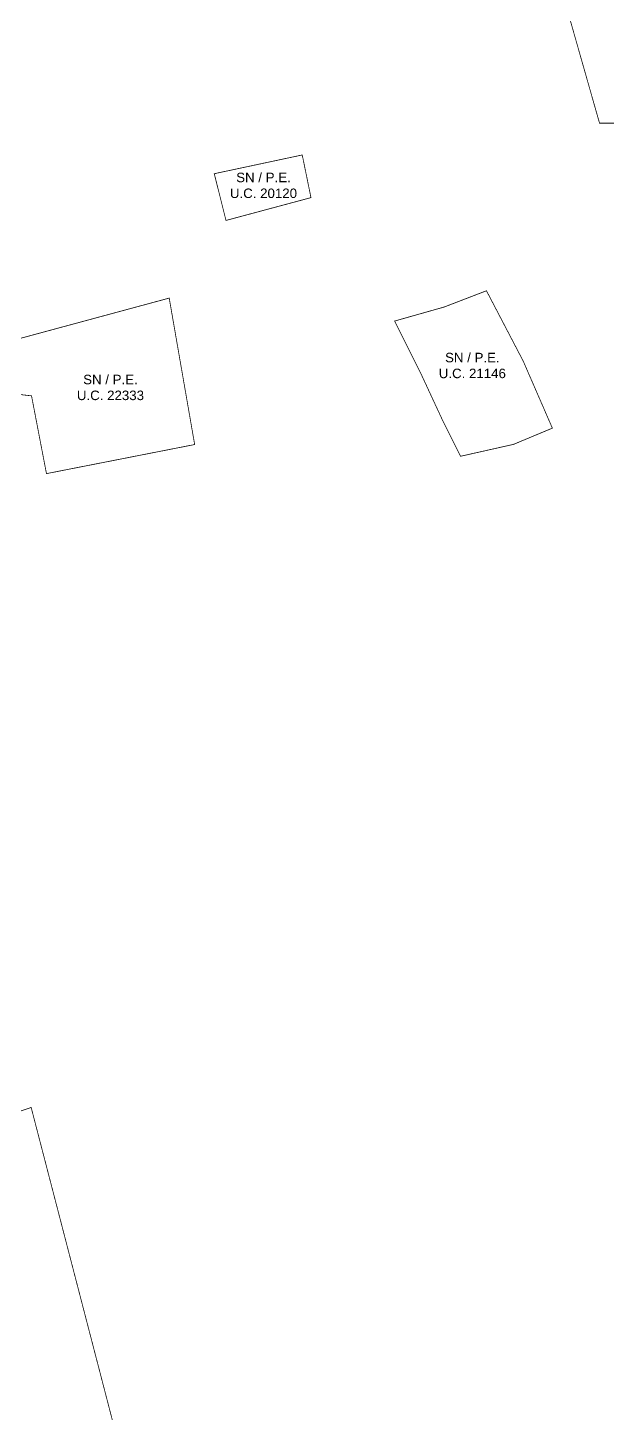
# Model space of a CAD drawing. Header units: metres. Extents: x 561401 to 594056, y 8460144 to 8508504.
# Drawn here: x 587001.9 to 587154.4, y 8500915.1 to 8501279.5 of the extents above; entities that cross this region are included whole.
import ezdxf

# ---------------------------------------------------------------- set-up
doc = ezdxf.new("R2010")
doc.units = ezdxf.units.M
for name, color, linetype in [('1.2. AFECTADOS BASE GRAFICA SUNARP', 150, 'Continuous'), ('1.2. BASE GRAFICA GORE', 76, 'Continuous'), ('1.2. BASE GRAFICA SUNARP', 150, 'Continuous'), ('1.3 ETIQUETA P.E. Y U.C.', 1, 'Continuous')]:
    doc.layers.add(name, color=color, linetype=linetype)
doc.styles.add('Arial', font='arial.ttf', dxfattribs={"height": 1})

msp = doc.modelspace()

# ---------------------------------------------------------------- linework, layer by layer
at = {"layer": '1.2. AFECTADOS BASE GRAFICA SUNARP', "color": 64, "linetype": 'Continuous', "lineweight": -3, "const_width": 0.2}
msp.add_lwpolyline([(587182.51, 8501351.23), (587166, 8501275.15), (587158.97, 8501254.41), (587152.4, 8501254.41), (587125.62, 8501348.42)], dxfattribs=at)
for points in [[(587074.16, 8501246.05), (587076.46, 8501234.83), (587054.09, 8501228.83), (587051.01, 8501241.12), (587074.16, 8501246.05)], [(587098.46, 8501202.37), (587111.54, 8501206.07), (587122.64, 8501210.34), (587132.31, 8501191.85), (587139.99, 8501174.21), (587129.75, 8501169.94), (587115.81, 8501166.81), (587111.26, 8501175.91), (587105.57, 8501188.16), (587098.46, 8501202.37)], [(587039.15, 8501208.41), (587045.85, 8501169.9), (587006.85, 8501162.25), (587002.92, 8501182.7), (586996.51, 8501183.44), (586995.15, 8501196.52), (587039.15, 8501208.41)], [(586918.44, 8500966.66), (587002.82, 8500995.57), (587031.39, 8500885.63), (586936.91, 8500865.24), (586918.44, 8500966.66)]]:
    msp.add_lwpolyline(points, close=True, dxfattribs=at)
at = {"layer": '1.2. BASE GRAFICA GORE', "color": 64, "linetype": 'Continuous', "lineweight": -3, "const_width": 0.2}
for points in [[(587076.46, 8501234.83), (587074.16, 8501246.05), (587051.01, 8501241.12), (587054.09, 8501228.83), (587076.46, 8501234.83)], [(587122.64, 8501210.34), (587111.54, 8501206.07), (587098.46, 8501202.37), (587105.57, 8501188.16), (587111.26, 8501175.91), (587115.81, 8501166.81), (587129.75, 8501169.94), (587139.99, 8501174.21), (587132.31, 8501191.85), (587122.64, 8501210.34)], [(586995.15, 8501196.52), (586996.51, 8501183.44), (587002.92, 8501182.7), (587006.85, 8501162.25), (587045.85, 8501169.9), (587039.15, 8501208.41), (586995.15, 8501196.52)]]:
    msp.add_lwpolyline(points, close=True, dxfattribs=at)
at = {"layer": '1.2. BASE GRAFICA SUNARP', "color": 64, "linetype": 'Continuous', "lineweight": -3, "const_width": 0.2}
msp.add_lwpolyline([(587002.82, 8500995.57), (586918.44, 8500966.66), (586936.91, 8500865.24), (587031.39, 8500885.63), (587002.82, 8500995.57)], close=True, dxfattribs=at)

# ---------------------------------------------------------------- texts
at = {"layer": '1.3 ETIQUETA P.E. Y U.C.', "color": 1, "char_height": 2.5, "attachment_point": 5, "style": 'Arial'}
for s, insert in [('SN / P.E.\\PU.C. 20120', (587063.96, 8501238.04)), ('SN / P.E.\\PU.C. 21146', (587118.93, 8501190.67)), ('SN / P.E.\\PU.C. 22333', (587023.69, 8501184.9))]:
    msp.add_mtext(s, dxfattribs=dict(at, insert=insert))

doc.saveas('drawing.dxf')
